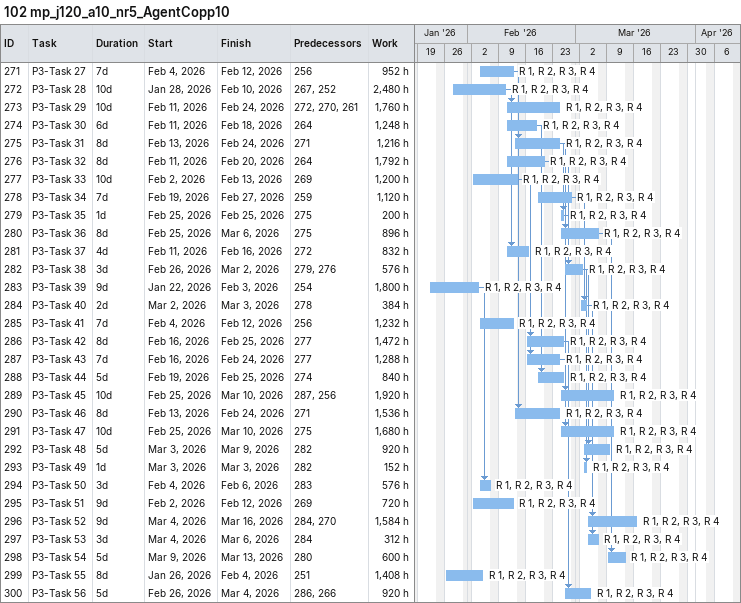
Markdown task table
102 mp_j120_a10_nr5_AgentCopp10

| ID | Task | Duration | Start | Finish | Predecessors | Resources | Work (h) |
|---|---|---|---|---|---|---|---|
| 271 | P3-Task 27 | 7d | 2026-02-04 | 2026-02-12 | 256 | R 1, R 2, R 3, R 4 | 952 |
| 272 | P3-Task 28 | 10d | 2026-01-28 | 2026-02-10 | 267, 252 | R 1, R 2, R 3, R 4 | 2480 |
| 273 | P3-Task 29 | 10d | 2026-02-11 | 2026-02-24 | 272, 270, 261 | R 1, R 2, R 3, R 4 | 1760 |
| 274 | P3-Task 30 | 6d | 2026-02-11 | 2026-02-18 | 264 | R 1, R 2, R 3, R 4 | 1248 |
| 275 | P3-Task 31 | 8d | 2026-02-13 | 2026-02-24 | 271 | R 1, R 2, R 3, R 4 | 1216 |
| 276 | P3-Task 32 | 8d | 2026-02-11 | 2026-02-20 | 264 | R 1, R 2, R 3, R 4 | 1792 |
| 277 | P3-Task 33 | 10d | 2026-02-02 | 2026-02-13 | 269 | R 1, R 2, R 3, R 4 | 1200 |
| 278 | P3-Task 34 | 7d | 2026-02-19 | 2026-02-27 | 259 | R 1, R 2, R 3, R 4 | 1120 |
| 279 | P3-Task 35 | 1d | 2026-02-25 | 2026-02-25 | 275 | R 1, R 2, R 3, R 4 | 200 |
| 280 | P3-Task 36 | 8d | 2026-02-25 | 2026-03-06 | 275 | R 1, R 2, R 3, R 4 | 896 |
| 281 | P3-Task 37 | 4d | 2026-02-11 | 2026-02-16 | 272 | R 1, R 2, R 3, R 4 | 832 |
| 282 | P3-Task 38 | 3d | 2026-02-26 | 2026-03-02 | 279, 276 | R 1, R 2, R 3, R 4 | 576 |
| 283 | P3-Task 39 | 9d | 2026-01-22 | 2026-02-03 | 254 | R 1, R 2, R 3, R 4 | 1800 |
| 284 | P3-Task 40 | 2d | 2026-03-02 | 2026-03-03 | 278 | R 1, R 2, R 3, R 4 | 384 |
| 285 | P3-Task 41 | 7d | 2026-02-04 | 2026-02-12 | 256 | R 1, R 2, R 3, R 4 | 1232 |
| 286 | P3-Task 42 | 8d | 2026-02-16 | 2026-02-25 | 277 | R 1, R 2, R 3, R 4 | 1472 |
| 287 | P3-Task 43 | 7d | 2026-02-16 | 2026-02-24 | 277 | R 1, R 2, R 3, R 4 | 1288 |
| 288 | P3-Task 44 | 5d | 2026-02-19 | 2026-02-25 | 274 | R 1, R 2, R 3, R 4 | 840 |
| 289 | P3-Task 45 | 10d | 2026-02-25 | 2026-03-10 | 287, 256 | R 1, R 2, R 3, R 4 | 1920 |
| 290 | P3-Task 46 | 8d | 2026-02-13 | 2026-02-24 | 271 | R 1, R 2, R 3, R 4 | 1536 |
| 291 | P3-Task 47 | 10d | 2026-02-25 | 2026-03-10 | 275 | R 1, R 2, R 3, R 4 | 1680 |
| 292 | P3-Task 48 | 5d | 2026-03-03 | 2026-03-09 | 282 | R 1, R 2, R 3, R 4 | 920 |
| 293 | P3-Task 49 | 1d | 2026-03-03 | 2026-03-03 | 282 | R 1, R 2, R 3, R 4 | 152 |
| 294 | P3-Task 50 | 3d | 2026-02-04 | 2026-02-06 | 283 | R 1, R 2, R 3, R 4 | 576 |
| 295 | P3-Task 51 | 9d | 2026-02-02 | 2026-02-12 | 269 | R 1, R 2, R 3, R 4 | 720 |
| 296 | P3-Task 52 | 9d | 2026-03-04 | 2026-03-16 | 284, 270 | R 1, R 2, R 3, R 4 | 1584 |
| 297 | P3-Task 53 | 3d | 2026-03-04 | 2026-03-06 | 284 | R 1, R 2, R 3, R 4 | 312 |
| 298 | P3-Task 54 | 5d | 2026-03-09 | 2026-03-13 | 280 | R 1, R 2, R 3, R 4 | 600 |
| 299 | P3-Task 55 | 8d | 2026-01-26 | 2026-02-04 | 251 | R 1, R 2, R 3, R 4 | 1408 |
| 300 | P3-Task 56 | 5d | 2026-02-26 | 2026-03-04 | 286, 266 | R 1, R 2, R 3, R 4 | 920 |
